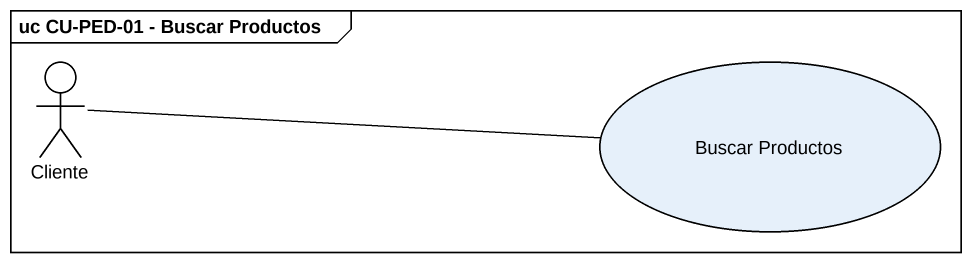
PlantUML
@startuml
mainframe uc CU-PED-01 - Buscar Productos
actor Cliente
usecase "Buscar Productos" as Buscar_Productos
Cliente -right- Buscar_Productos
@enduml
